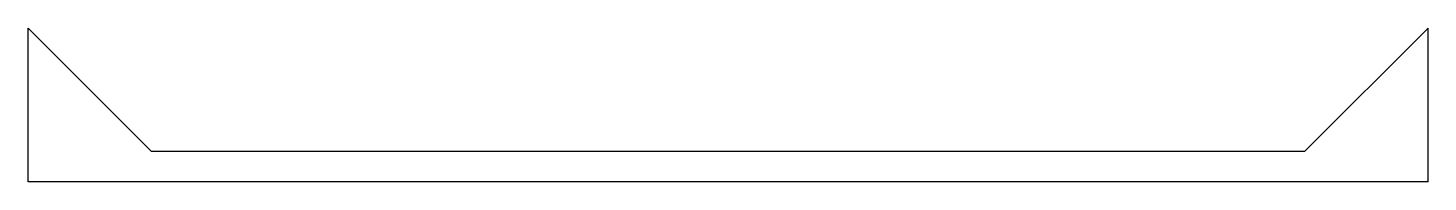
# Model space of a CAD drawing. Header units: millimetres. Extents: x 368 to 1048, y 94 to 169.
import ezdxf

# ---------------------------------------------------------------- set-up
doc = ezdxf.new("R2010")
doc.units = ezdxf.units.MM

msp = doc.modelspace()

# ---------------------------------------------------------------- linework, layer by layer
at = {"color": 7, "linetype": 'Continuous', "lineweight": 25}
for p, q in [((428, 108.78), (368, 168.78)), ((368, 94.01), (368, 168.78)), ((1048, 168.78), (988, 108.78)), ((1048, 94.01), (1048, 168.78)), ((988, 108.78), (428, 108.78)), ((1048, 94.01), (368, 94.01))]:
    msp.add_line(p, q, dxfattribs=at)

doc.saveas('drawing.dxf')
